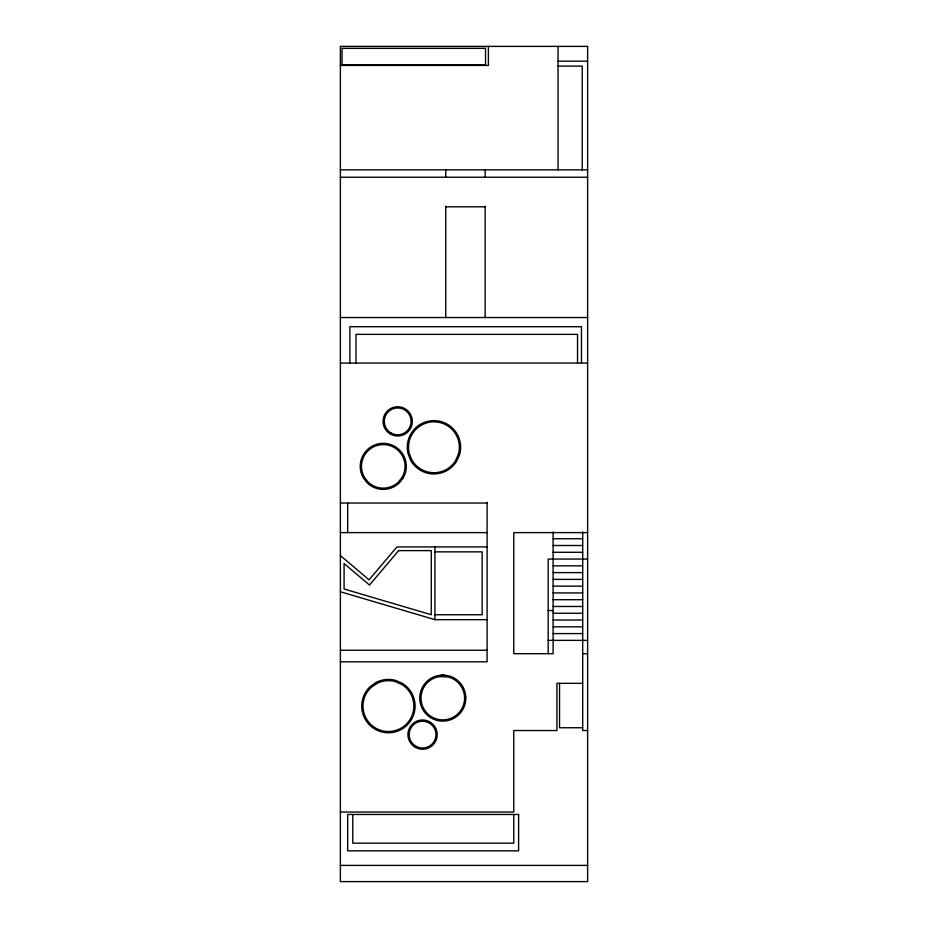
<?xml version="1.0" encoding="UTF-8"?>
<svg xmlns="http://www.w3.org/2000/svg" width="928" height="928" viewBox="0 0 928 928"><rect width="100%" height="100%" fill="white"/><g stroke="black" fill="none" stroke-linecap="round" stroke-linejoin="round"><path stroke-width="1.39" d="M558.053 61.178L587.621 61.178M340.379 65.447L488.395 65.447L488.395 46.4M558.053 66.108L582.239 66.108L582.239 170.439M340.379 169.847L587.621 169.847M340.379 177.236L587.621 177.236M445.753 206.805L485.17 206.805M340.379 317.527L587.621 317.527M340.379 363.057L587.621 363.057M340.379 503.046L487.096 503.046M340.379 532.614L487.096 532.614M587.621 532.614L513.764 532.614L513.764 653.695L553.123 653.695L553.123 531.964M553.123 538.739L582.691 538.739M553.123 545.513L582.691 545.513M487.096 546.928L396.94 546.928L369.066 579.838L340.379 555.547M434.954 551.858L482.166 551.858L482.166 614.742L434.954 614.742M553.123 552.288L582.691 552.288M587.621 559.062L548.193 559.062L548.193 653.695M553.123 565.836L582.691 565.836M553.123 572.611L582.691 572.611M553.123 579.385L582.691 579.385M553.123 586.16L582.691 586.16M553.123 592.934L582.691 592.934M553.123 599.708L582.691 599.708M553.123 606.483L582.691 606.483M548.193 610.554L553.123 610.554M553.123 613.257L582.691 613.257M340.379 591.751L434.954 619.672L487.096 619.672M553.123 620.032L582.691 620.032M553.123 626.818L582.691 626.818M553.123 633.592L582.691 633.592M548.193 640.366L587.621 640.366M340.379 650.226L487.096 650.226M582.691 653.695L587.621 653.695M340.379 661.815L487.096 661.815L487.096 502.396M440.672 675.34L444.918 675.34M582.691 683.333L556.939 683.333L556.939 730.533L513.764 730.533L513.764 812.046L340.379 812.046M582.691 727.749L559.549 727.749L559.549 683.333M587.621 730.533L582.691 730.533L582.691 531.964M340.379 865.395L587.621 865.395M581.462 363.057L581.462 326.691L349.879 326.691L349.879 363.057M577.541 363.057L577.541 334.37L355.992 334.37L355.992 363.057M558.053 46.4L558.053 169.847M513.764 814.471L513.764 843.169L352.791 843.169L352.791 814.471M485.17 169.847L485.17 177.236M485.17 206.167L485.17 317.527M445.753 169.847L445.753 177.236M445.753 206.167L445.753 317.527M434.954 546.928L434.954 619.672M347.652 503.046L347.652 532.614M458.304 454.569L455.59 460.624A25.427 25.427 0 0 1 411.556 459.348L409.19 453.154A25.427 25.427 0 0 1 434.675 421.857A25.427 25.427 0 0 1 458.304 454.569M459.499 454.929L456.646 461.274A26.668 26.668 0 0 1 410.466 459.94L407.984 453.432A26.668 26.668 0 0 1 434.71 420.616A26.668 26.668 0 0 1 459.499 454.929M402.137 477.259L398.669 481.771A21.796 21.796 0 0 1 367.848 481.771L364.391 477.259A21.796 21.796 0 0 1 383.264 444.57A21.796 21.796 0 0 1 402.137 477.259M403.216 477.885L399.55 482.653A23.038 23.038 0 0 1 366.966 482.653L363.312 477.885A23.038 23.038 0 0 1 383.264 443.329A23.038 23.038 0 0 1 403.216 477.885M398.657 550.617L369.495 585.046L344.079 563.516L344.079 588.99L431.265 614.73L431.265 550.617L398.657 550.617M375.747 682.614L370.11 686.697A26.668 26.668 0 0 0 370.69 726.021A26.668 26.668 0 0 0 409.816 722.019A26.668 26.668 0 0 0 402.416 683.391L396.059 680.537A26.668 26.668 0 0 0 375.747 682.614M376.339 683.716L370.956 687.602A25.427 25.427 0 0 0 371.513 725.093A25.427 25.427 0 0 0 408.819 721.276A25.427 25.427 0 0 0 401.754 684.446L395.699 681.732A25.427 25.427 0 0 0 376.339 683.716M442.795 675.062L436.833 675.839A23.038 23.038 0 0 0 423.922 711.312A23.038 23.038 0 0 0 461.668 711.312A23.038 23.038 0 0 0 448.758 675.839L442.795 675.062M440.754 676.57L437.158 677.046A21.796 21.796 0 0 0 424.943 710.593A21.796 21.796 0 0 0 460.648 710.593A21.796 21.796 0 0 0 448.433 677.046L440.754 676.57M587.621 46.4L340.379 46.4L340.379 881.6L587.621 881.6L587.621 46.4M485.518 48.36L342.049 48.36L342.049 64.693L485.518 64.693L485.518 48.36M518.613 814.471L347.652 814.471L347.652 850.848L518.613 850.848L518.613 814.471M415.245 747.295A14.639 14.639 0 0 0 437.204 734.616A14.639 14.639 0 0 0 415.245 721.938A14.639 14.639 0 0 0 415.245 747.295M390.375 434.049A14.639 14.639 0 0 0 412.334 421.37A14.639 14.639 0 0 0 390.375 408.691A14.639 14.639 0 0 0 390.375 434.049M391.001 432.97A13.398 13.398 0 0 0 411.092 421.37A13.398 13.398 0 0 0 391.001 409.77A13.398 13.398 0 0 0 391.001 432.97M415.872 746.216A13.398 13.398 0 0 0 435.963 734.616A13.398 13.398 0 0 0 415.872 723.016A13.398 13.398 0 0 0 415.872 746.216"/></g></svg>
